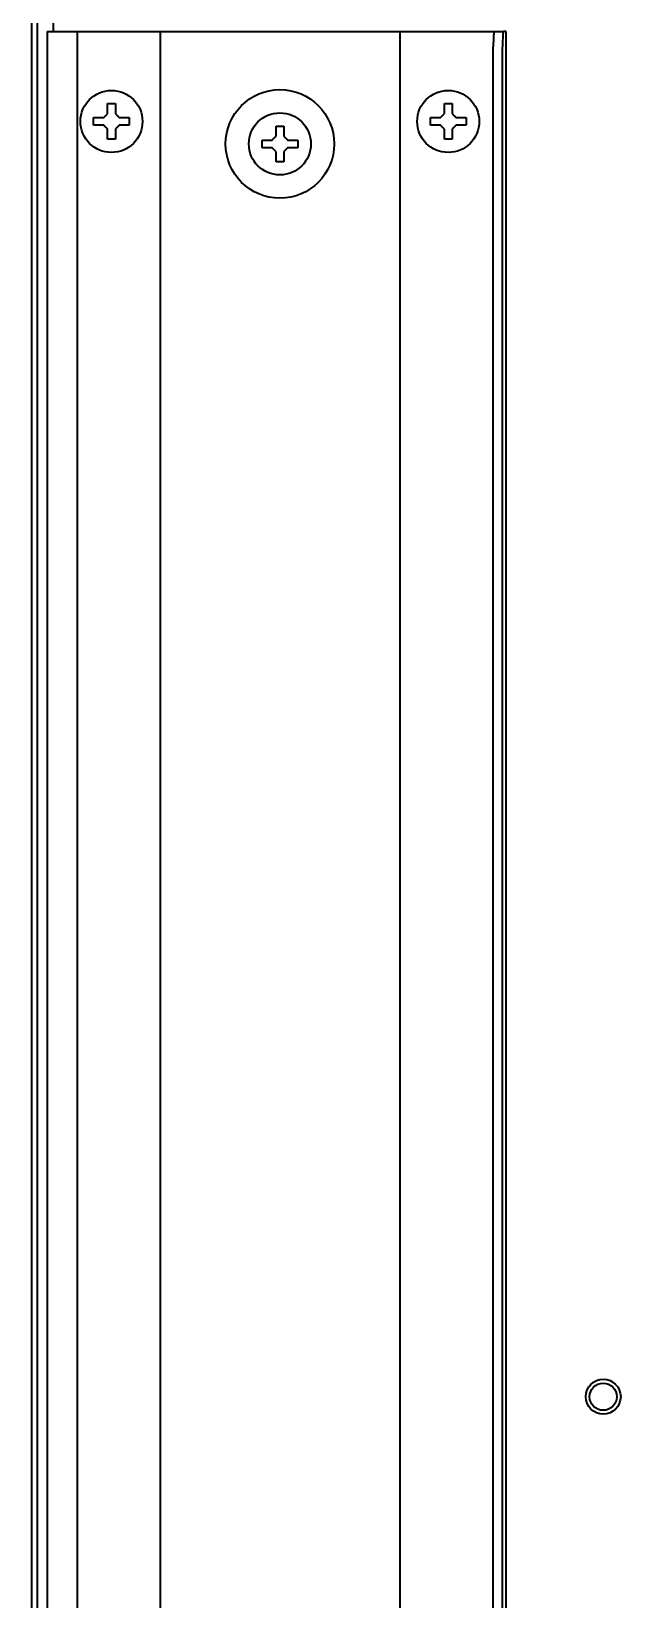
# Model space of a CAD drawing. Extents: x 53 to 4125, y 6244 to 9910.
# Drawn here: x 2213.5 to 2289.5, y 9445 to 9647.1 of the extents above; entities that cross this region are included whole.
import ezdxf

# ---------------------------------------------------------------- set-up
doc = ezdxf.new("R2010")
doc.units = 0
doc.header["$LTSCALE"] = 5
doc.layers.add('1', color=7, linetype='CONTINUOUS', true_color=0xffffff)

msp = doc.modelspace()

# ---------------------------------------------------------------- linework, layer by layer
at = {"layer": '1', "color": 7, "linetype": 'Continuous', "lineweight": 35}
for p, q in [((2213.48, 9738.29), (2213.48, 9397.39)), ((2214.28, 9098.49), (2214.28, 9738.34)), ((2216.28, 9734.59), (2216.28, 9647.09)), ((2215.5, 9647.09), (2215.72, 9647.09)), ((2215.5, 9647.09), (2215.5, 9189.89)), ((2215.72, 9647.09), (2219.26, 9647.09)), ((2219.26, 9647.09), (2219.44, 9647.09)), ((2219.44, 9647.09), (2229.08, 9647.09)), ((2219.44, 9189.89), (2219.44, 9647.09)), ((2229.08, 9647.09), (2230.08, 9647.09)), ((2230.08, 9647.09), (2232.28, 9647.09)), ((2230.08, 9647.09), (2230.08, 9189.89)), ((2232.28, 9647.09), (2258.78, 9647.09)), ((2258.78, 9647.09), (2260.98, 9647.09)), ((2260.98, 9647.09), (2261.98, 9647.09)), ((2260.98, 9647.09), (2260.98, 9189.89)), ((2261.98, 9647.09), (2272.5, 9647.09)), ((2272.5, 9647.09), (2273.19, 9647.09)), ((2273.19, 9647.09), (2274.38, 9647.09)), ((2274.69, 9647.09), (2274.38, 9647.09)), ((2274.69, 9647.09), (2274.7, 9647.09)), ((2274.7, 9189.89), (2274.7, 9647.09)), ((2273.05, 9191.89), (2273.05, 9645.09)), ((2274.25, 9191.89), (2274.25, 9645.09)), ((2221.51, 9635.49), (2221.51, 9635.99)), ((2221.51, 9634.99), (2221.51, 9635.49)), ((2226.11, 9635.99), (2226.11, 9635.49)), ((2226.11, 9635.49), (2226.11, 9634.99)), ((2264.94, 9635.49), (2264.94, 9635.99)), ((2264.94, 9634.99), (2264.94, 9635.49)), ((2269.54, 9635.99), (2269.54, 9635.49)), ((2269.54, 9635.49), (2269.54, 9634.99)), ((2243.23, 9632.59), (2243.23, 9633.09)), ((2247.83, 9633.09), (2247.83, 9632.59)), ((2243.23, 9632.09), (2243.23, 9632.59)), ((2247.83, 9632.59), (2247.83, 9632.09))]:
    msp.add_line(p, q, dxfattribs=at)
for centre, radius in [((2223.81, 9635.49), 4), ((2245.53, 9632.59), 7), ((2267.24, 9635.49), 4), ((2245.53, 9632.59), 4), ((2287.23, 9471.16), 2.25), ((2287.23, 9471.16), 1.75)]:
    msp.add_circle(centre, radius, dxfattribs=at)
for centre, major_axis, start_param, end_param in [((2273.19, 9645.09), (0, -2), 3.141593, 4.712389), ((2274.38, 9645.09), (0, 2), 0, 1.570796)]:
    msp.add_ellipse(centre, major_axis=major_axis, ratio=0.069756, start_param=start_param, end_param=end_param, dxfattribs=at)
for points in [[(2223.31, 9636.49), (2223.31, 9636.55), (2223.31, 9636.66), (2223.31, 9636.82), (2223.31, 9636.98), (2223.31, 9637.13), (2223.31, 9637.28), (2223.31, 9637.44), (2223.31, 9637.61), (2223.31, 9637.73), (2223.31, 9637.79)], [(2223.31, 9637.79), (2223.48, 9637.79), (2223.81, 9637.79), (2224.15, 9637.79), (2224.31, 9637.79)], [(2266.74, 9636.49), (2266.74, 9636.55), (2266.74, 9636.66), (2266.74, 9636.82), (2266.74, 9636.98), (2266.74, 9637.13), (2266.74, 9637.28), (2266.74, 9637.44), (2266.74, 9637.61), (2266.74, 9637.73), (2266.74, 9637.79)], [(2266.74, 9637.79), (2266.9, 9637.79), (2267.24, 9637.79), (2267.57, 9637.79), (2267.74, 9637.79)], [(2222.81, 9635.99), (2222.84, 9636.02), (2222.88, 9636.06), (2222.96, 9636.14), (2223.03, 9636.21), (2223.1, 9636.28), (2223.17, 9636.35), (2223.24, 9636.42), (2223.29, 9636.47), (2223.31, 9636.49)], [(2224.31, 9636.49), (2224.34, 9636.47), (2224.39, 9636.42), (2224.46, 9636.34), (2224.54, 9636.27), (2224.61, 9636.2), (2224.68, 9636.13), (2224.74, 9636.06), (2224.79, 9636.02), (2224.81, 9635.99)], [(2224.81, 9635.99), (2224.87, 9635.99), (2224.98, 9635.99), (2225.14, 9635.99), (2225.3, 9635.99), (2225.45, 9635.99), (2225.6, 9635.99), (2225.76, 9635.99), (2225.93, 9635.99), (2226.05, 9635.99), (2226.11, 9635.99)], [(2266.24, 9635.99), (2266.26, 9636.02), (2266.31, 9636.06), (2266.38, 9636.14), (2266.45, 9636.21), (2266.52, 9636.28), (2266.59, 9636.35), (2266.67, 9636.42), (2266.71, 9636.47), (2266.74, 9636.49)], [(2267.74, 9636.49), (2267.76, 9636.47), (2267.81, 9636.42), (2267.89, 9636.34), (2267.96, 9636.27), (2268.03, 9636.2), (2268.1, 9636.13), (2268.17, 9636.06), (2268.21, 9636.02), (2268.24, 9635.99)], [(2268.24, 9635.99), (2268.29, 9635.99), (2268.4, 9635.99), (2268.56, 9635.99), (2268.72, 9635.99), (2268.88, 9635.99), (2269.03, 9635.99), (2269.18, 9635.99), (2269.35, 9635.99), (2269.47, 9635.99), (2269.54, 9635.99)], [(2222.81, 9634.99), (2222.76, 9634.99), (2222.65, 9634.99), (2222.49, 9634.99), (2222.33, 9634.99), (2222.17, 9634.99), (2222.02, 9634.99), (2221.87, 9634.99), (2221.7, 9634.99), (2221.58, 9634.99), (2221.51, 9634.99)], [(2223.31, 9634.49), (2223.29, 9634.52), (2223.24, 9634.57), (2223.16, 9634.64), (2223.09, 9634.72), (2223.02, 9634.79), (2222.95, 9634.86), (2222.88, 9634.92), (2222.84, 9634.97), (2222.81, 9634.99)], [(2224.31, 9633.19), (2224.15, 9633.19), (2223.81, 9633.19), (2223.48, 9633.19), (2223.31, 9633.19)], [(2224.81, 9634.99), (2224.79, 9634.97), (2224.74, 9634.92), (2224.67, 9634.85), (2224.6, 9634.78), (2224.53, 9634.71), (2224.46, 9634.64), (2224.38, 9634.56), (2224.34, 9634.52), (2224.31, 9634.49)], [(2224.31, 9634.49), (2224.31, 9634.44), (2224.31, 9634.33), (2224.31, 9634.17), (2224.31, 9634.01), (2224.31, 9633.86), (2224.31, 9633.7), (2224.31, 9633.55), (2224.31, 9633.38), (2224.31, 9633.26), (2224.31, 9633.19)], [(2244.53, 9633.09), (2244.55, 9633.12), (2244.6, 9633.16), (2244.67, 9633.24), (2244.74, 9633.31), (2244.81, 9633.38), (2244.88, 9633.45), (2244.95, 9633.52), (2245, 9633.57), (2245.03, 9633.59)], [(2245.03, 9633.59), (2245.03, 9633.65), (2245.03, 9633.76), (2245.03, 9633.92), (2245.03, 9634.08), (2245.03, 9634.23), (2245.03, 9634.38), (2245.03, 9634.54), (2245.03, 9634.71), (2245.03, 9634.83), (2245.03, 9634.89)], [(2245.03, 9634.89), (2245.19, 9634.89), (2245.53, 9634.89), (2245.86, 9634.89), (2246.03, 9634.89)], [(2246.03, 9633.59), (2246.05, 9633.57), (2246.1, 9633.52), (2246.18, 9633.44), (2246.25, 9633.37), (2246.32, 9633.3), (2246.39, 9633.23), (2246.46, 9633.16), (2246.5, 9633.12), (2246.53, 9633.09)], [(2246.53, 9633.09), (2246.58, 9633.09), (2246.69, 9633.09), (2246.85, 9633.09), (2247.01, 9633.09), (2247.16, 9633.09), (2247.32, 9633.09), (2247.47, 9633.09), (2247.64, 9633.09), (2247.76, 9633.09), (2247.83, 9633.09)], [(2266.24, 9634.99), (2266.18, 9634.99), (2266.08, 9634.99), (2265.91, 9634.99), (2265.75, 9634.99), (2265.6, 9634.99), (2265.45, 9634.99), (2265.29, 9634.99), (2265.12, 9634.99), (2265, 9634.99), (2264.94, 9634.99)], [(2266.74, 9634.49), (2266.71, 9634.52), (2266.66, 9634.57), (2266.59, 9634.64), (2266.51, 9634.72), (2266.44, 9634.79), (2266.38, 9634.86), (2266.31, 9634.92), (2266.26, 9634.97), (2266.24, 9634.99)], [(2267.74, 9633.19), (2267.57, 9633.19), (2267.24, 9633.19), (2266.9, 9633.19), (2266.74, 9633.19)], [(2268.24, 9634.99), (2268.21, 9634.97), (2268.17, 9634.92), (2268.09, 9634.85), (2268.02, 9634.78), (2267.95, 9634.71), (2267.88, 9634.64), (2267.81, 9634.56), (2267.76, 9634.52), (2267.74, 9634.49)], [(2267.74, 9634.49), (2267.74, 9634.44), (2267.74, 9634.33), (2267.74, 9634.17), (2267.74, 9634.01), (2267.74, 9633.86), (2267.74, 9633.7), (2267.74, 9633.55), (2267.74, 9633.38), (2267.74, 9633.26), (2267.74, 9633.19)], [(2244.53, 9632.09), (2244.47, 9632.09), (2244.36, 9632.09), (2244.2, 9632.09), (2244.04, 9632.09), (2243.89, 9632.09), (2243.74, 9632.09), (2243.58, 9632.09), (2243.41, 9632.09), (2243.29, 9632.09), (2243.23, 9632.09)], [(2245.03, 9631.59), (2245, 9631.62), (2244.95, 9631.67), (2244.87, 9631.74), (2244.8, 9631.82), (2244.73, 9631.89), (2244.66, 9631.96), (2244.59, 9632.02), (2244.55, 9632.07), (2244.53, 9632.09)], [(2246.53, 9632.09), (2246.5, 9632.07), (2246.45, 9632.02), (2246.38, 9631.95), (2246.31, 9631.88), (2246.24, 9631.81), (2246.17, 9631.74), (2246.1, 9631.66), (2246.05, 9631.62), (2246.03, 9631.59)], [(2246.03, 9631.59), (2246.03, 9631.54), (2246.03, 9631.43), (2246.03, 9631.27), (2246.03, 9631.11), (2246.03, 9630.96), (2246.03, 9630.8), (2246.03, 9630.65), (2246.03, 9630.48), (2246.03, 9630.36), (2246.03, 9630.29)], [(2246.03, 9630.29), (2245.86, 9630.29), (2245.53, 9630.29), (2245.19, 9630.29), (2245.03, 9630.29)]]:
    msp.add_open_spline(points, degree=3, dxfattribs=at)
for points in [[(2224.31, 9637.79), (2224.31, 9637.59), (2224.31, 9637.38), (2224.31, 9637.06), (2224.31, 9636.95), (2224.31, 9636.72), (2224.31, 9636.61), (2224.31, 9636.49)], [(2267.74, 9637.79), (2267.74, 9637.59), (2267.74, 9637.38), (2267.74, 9637.06), (2267.74, 9636.95), (2267.74, 9636.72), (2267.74, 9636.61), (2267.74, 9636.49)], [(2221.51, 9635.99), (2221.72, 9635.99), (2221.93, 9635.99), (2222.25, 9635.99), (2222.36, 9635.99), (2222.58, 9635.99), (2222.7, 9635.99), (2222.81, 9635.99)], [(2264.94, 9635.99), (2265.14, 9635.99), (2265.35, 9635.99), (2265.68, 9635.99), (2265.79, 9635.99), (2266.01, 9635.99), (2266.12, 9635.99), (2266.24, 9635.99)], [(2223.31, 9633.19), (2223.31, 9633.4), (2223.31, 9633.61), (2223.31, 9633.93), (2223.31, 9634.04), (2223.31, 9634.26), (2223.31, 9634.38), (2223.31, 9634.49)], [(2226.11, 9634.99), (2225.91, 9634.99), (2225.7, 9634.99), (2225.38, 9634.99), (2225.27, 9634.99), (2225.04, 9634.99), (2224.93, 9634.99), (2224.81, 9634.99)], [(2243.23, 9633.09), (2243.43, 9633.09), (2243.64, 9633.09), (2243.96, 9633.09), (2244.07, 9633.09), (2244.3, 9633.09), (2244.41, 9633.09), (2244.53, 9633.09)], [(2246.03, 9634.89), (2246.03, 9634.69), (2246.03, 9634.48), (2246.03, 9634.16), (2246.03, 9634.05), (2246.03, 9633.82), (2246.03, 9633.71), (2246.03, 9633.59)], [(2266.74, 9633.19), (2266.74, 9633.4), (2266.74, 9633.61), (2266.74, 9633.93), (2266.74, 9634.04), (2266.74, 9634.26), (2266.74, 9634.38), (2266.74, 9634.49)], [(2269.54, 9634.99), (2269.33, 9634.99), (2269.12, 9634.99), (2268.8, 9634.99), (2268.69, 9634.99), (2268.47, 9634.99), (2268.35, 9634.99), (2268.24, 9634.99)], [(2245.03, 9630.29), (2245.03, 9630.5), (2245.03, 9630.71), (2245.03, 9631.03), (2245.03, 9631.14), (2245.03, 9631.36), (2245.03, 9631.48), (2245.03, 9631.59)], [(2247.83, 9632.09), (2247.62, 9632.09), (2247.41, 9632.09), (2247.09, 9632.09), (2246.98, 9632.09), (2246.75, 9632.09), (2246.64, 9632.09), (2246.53, 9632.09)]]:
    msp.add_open_spline(points, degree=3, knots=[0, 0, 0, 0, 0.5, 0.5, 0.75, 0.75, 1, 1, 1, 1], dxfattribs=at)

doc.saveas('drawing.dxf')
